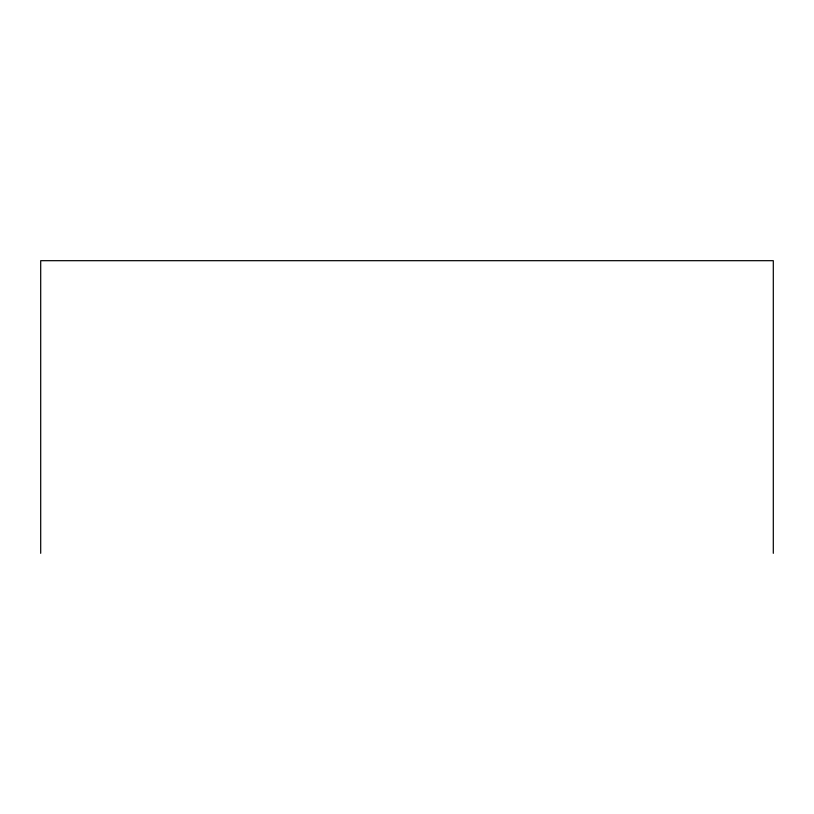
<?xml version="1.0" encoding="UTF-8"?>
<svg xmlns="http://www.w3.org/2000/svg" width="814" height="814" viewBox="0 0 814 814"><rect width="100%" height="100%" fill="white"/><g stroke="black" fill="none" stroke-linecap="round" stroke-linejoin="round"><path stroke-width="1.22" d="M773.3 553.317L773.3 260.683L40.7 260.683L40.7 553.317"/></g></svg>
